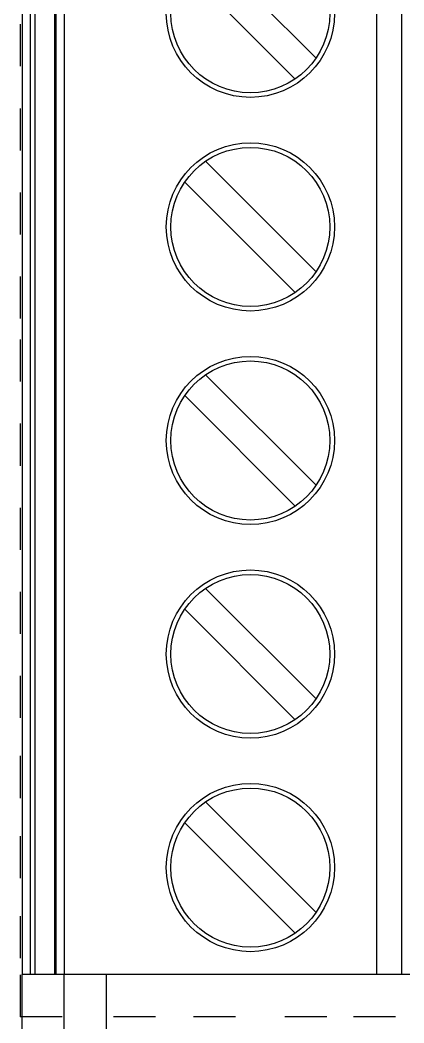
# Paper-space layout '2 DOOR PANEL LAYOUT - A1 Sheet' of a CAD drawing. Extents: x 50 to 825, y 22 to 486.
# Drawn here: x 422.26 to 423.449, y 336.521 to 339.626 of the extents above; entities that cross this region are included whole.
import ezdxf

# ---------------------------------------------------------------- set-up
doc = ezdxf.new("R2010")
doc.units = 0
doc.layers.add('N-EQPM', color=3, linetype='Continuous', lineweight=25)

psp = doc.layouts.new('2 DOOR PANEL LAYOUT - A1 Sheet')

# ---------------------------------------------------------------- linework, layer by layer
at = {"layer": 'N-EQPM', "linetype": 'Continuous'}
for p, q in [((422.2664, 339.9772), (422.2664, 336.6716)), ((422.2924, 336.6716), (422.2924, 339.9772)), ((422.3055, 339.9772), (422.3055, 336.6716)), ((422.3679, 336.6716), (422.3679, 339.9772)), ((422.3711, 339.9772), (422.3711, 336.6716)), ((422.3971, 336.6716), (422.3971, 339.9772)), ((423.3635, 339.9772), (423.3635, 336.6716)), ((423.4416, 336.6716), (423.4416, 339.9772)), ((423.1763, 339.5078), (422.8342, 339.8499)), ((422.7698, 339.7855), (423.1119, 339.4434)), ((422.2599, 339.6128), (422.2599, 339.4827)), ((422.2599, 339.3525), (422.2599, 339.2224)), ((423.1763, 338.8467), (422.8342, 339.1888)), ((423.1119, 338.7823), (422.7698, 339.1244)), ((422.2599, 339.0923), (422.2599, 338.9621)), ((422.2599, 338.832), (422.2599, 338.7018)), ((422.2599, 338.6368), (422.2599, 338.5066)), ((422.8342, 338.5277), (423.1763, 338.1856)), ((423.1119, 338.1211), (422.7698, 338.4633)), ((422.2599, 338.3765), (422.2599, 338.2463)), ((422.2599, 338.1162), (422.2599, 337.986)), ((422.2599, 337.8559), (422.2599, 337.7258)), ((423.1763, 337.5244), (422.8342, 337.8666)), ((423.1119, 337.46), (422.7698, 337.8021)), ((422.2599, 337.5956), (422.2599, 337.4655)), ((422.2599, 337.3477), (422.2599, 337.2176)), ((422.8342, 337.2054), (423.1763, 336.8633)), ((423.1119, 336.7989), (422.7698, 337.141)), ((422.2599, 337.0998), (422.2599, 336.9696)), ((422.2599, 336.8519), (422.2599, 336.7217)), ((422.2599, 336.6703), (422.2599, 336.5402)), ((423.5678, 336.6716), (422.2664, 336.6716)), ((422.2664, 333.7369), (422.2664, 336.6716)), ((422.3966, 336.4667), (422.3966, 336.6716)), ((422.5267, 336.6716), (422.5267, 336.5024)), ((422.39, 336.5402), (422.2599, 336.5402)), ((422.679, 336.5402), (422.5488, 336.5402)), ((422.9269, 336.5402), (422.7967, 336.5402)), ((423.2099, 336.5402), (423.0798, 336.5402)), ((423.4227, 336.5402), (423.2926, 336.5402))]:
    psp.add_line(p, q, dxfattribs=at)
for centre, radius in [((422.9731, 339.6467), 0.2603), ((422.9731, 339.6467), 0.2462), ((422.9731, 338.9855), 0.2603), ((422.9731, 338.9855), 0.2462), ((422.9731, 338.3244), 0.2603), ((422.9731, 338.3244), 0.2462), ((422.9731, 337.6633), 0.2603), ((422.9731, 337.6633), 0.2462), ((422.9731, 337.0022), 0.2603), ((422.9731, 337.0022), 0.2462)]:
    psp.add_circle(centre, radius, dxfattribs=at)

doc.saveas('drawing.dxf')
